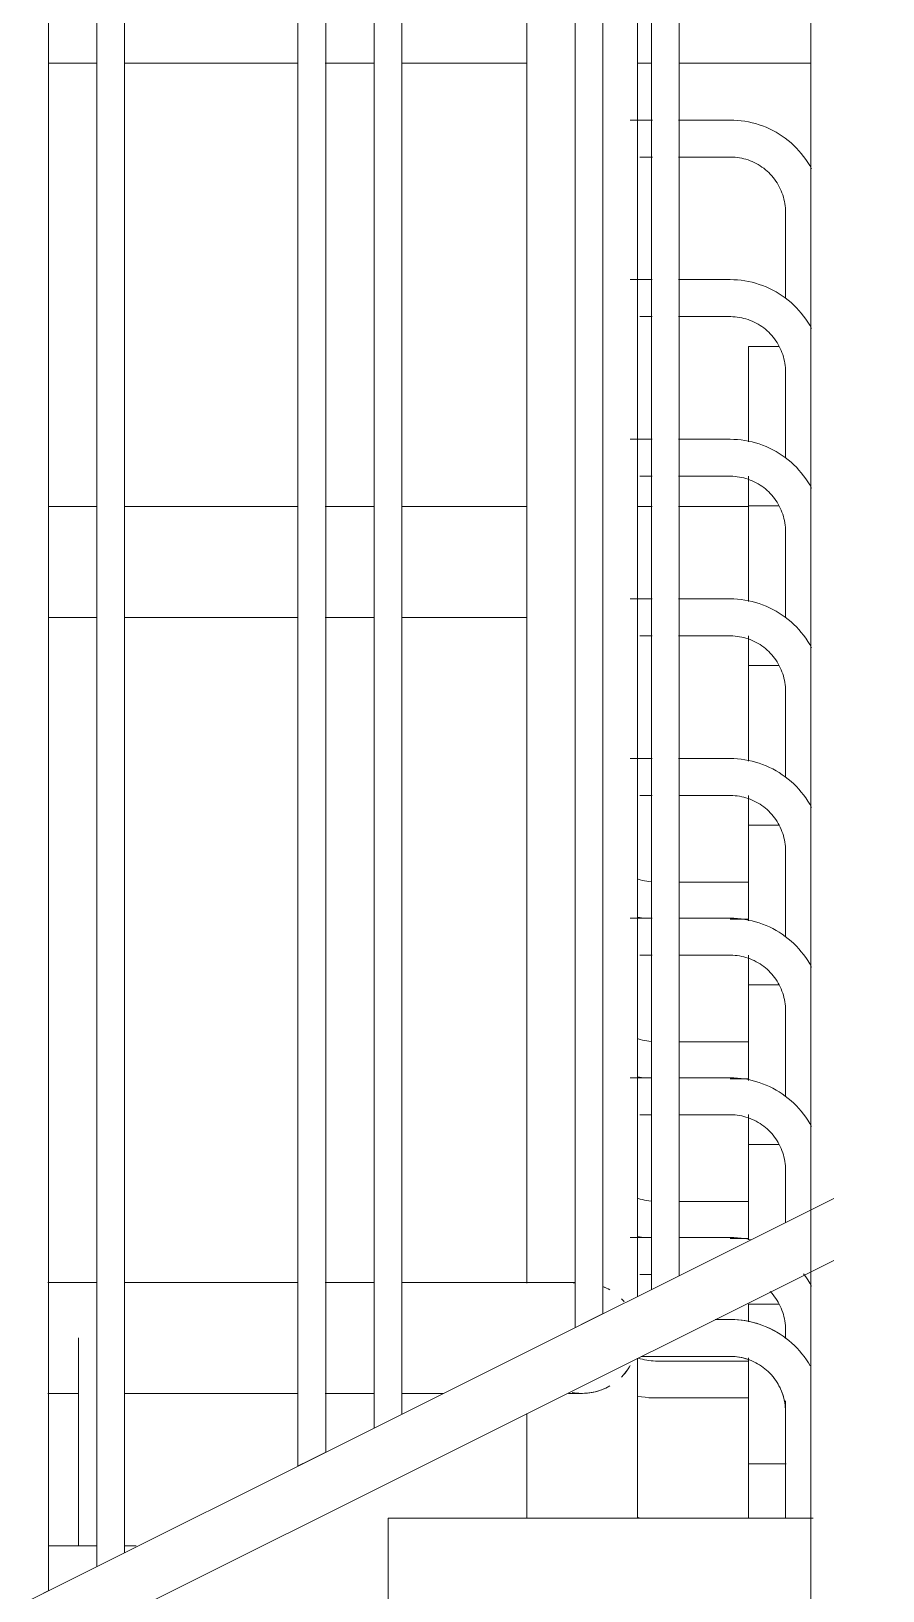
# Model space of a CAD drawing. Header units: millimetres. Extents: x -515342 to 330399, y -224905 to 507333.
# Drawn here: x 78200 to 78507, y 1846 to 2409 of the extents above; entities that cross this region are included whole.
import ezdxf

# ---------------------------------------------------------------- set-up
doc = ezdxf.new("R2010")
doc.units = ezdxf.units.MM
doc.layers.get('0').update_dxf_attribs({"lineweight": 0})
for name, color, linetype, lineweight in [('Ограждение', 7, 'Continuous', 0), ('Стены внутренние', 7, 'Continuous', 0), ('Стены штриховка поверхности', 7, 'Continuous', 0)]:
    doc.layers.add(name, color=color, linetype=linetype, lineweight=lineweight)

# ---------------------------------------------------------------- blocks, each defined once
blk = doc.blocks.new('Ограждение - АР_Ограждение_Балясина_D40 доп поручень 700-V110-О_АР_Эскиз_Фасад 12-1 копия 1')
at = {"layer": 'Ограждение'}
for p, q in [((-104347.68, 309.47), (-104339.69, 309.47)), ((-104330.31, 309.47), (-104311.67, 309.47)), ((-104339.69, 296.13), (-104344.27, 296.13)), ((-104311.67, 296.13), (-104330.31, 296.13)), ((-104291.67, 245.02), (-104291.67, 276.13)), ((-104305, 193.31), (-104305, 227.8)), ((-104294.13, 227.8), (-104305, 227.8)), ((-104305, 170.2), (-104305, 180.97)), ((-104330.19, 34.47), (-104305, 34.47)), ((-104343.64, 21.56), (-104344.96, 21.8)), ((-104305, 21.13), (-104311.67, 21.13))]:
    blk.add_line(p, q, dxfattribs=at)
at = {"layer": 'Ограждение', "flags": 128}
for points in [[(-104311.67, 309.47), (-104310.33, 309.44), (-104309, 309.36), (-104307.68, 309.23), (-104306.36, 309.04), (-104305.04, 308.8), (-104303.74, 308.51), (-104302.45, 308.17), (-104301.18, 307.77), (-104299.92, 307.33), (-104298.69, 306.84), (-104297.47, 306.29), (-104296.27, 305.7), (-104295.1, 305.06), (-104293.96, 304.38), (-104292.85, 303.64), (-104291.76, 302.87), (-104290.71, 302.05), (-104289.69, 301.19), (-104288.7, 300.29), (-104287.75, 299.36), (-104286.85, 298.38), (-104285.98, 297.37), (-104285.15, 296.33), (-104284.36, 295.25), (-104283.62, 294.14), (-104282.92, 293.01), (-104282.27, 291.84)], [(-104291.67, 276.13), (-104291.68, 276.93), (-104291.73, 277.73), (-104291.81, 278.53), (-104291.92, 279.32), (-104292.07, 280.11), (-104292.24, 280.89), (-104292.45, 281.66), (-104292.68, 282.42), (-104292.95, 283.18), (-104293.25, 283.92), (-104293.57, 284.65), (-104293.93, 285.37), (-104294.31, 286.07), (-104294.72, 286.76), (-104295.16, 287.43), (-104295.62, 288.08), (-104296.12, 288.71), (-104296.63, 289.32), (-104297.17, 289.91), (-104297.73, 290.48), (-104298.32, 291.03), (-104298.92, 291.55), (-104299.55, 292.05), (-104300.2, 292.52), (-104300.86, 292.96), (-104301.54, 293.38), (-104302.24, 293.77), (-104302.95, 294.14), (-104303.68, 294.47), (-104304.42, 294.77), (-104305.17, 295.05), (-104305.93, 295.29), (-104306.7, 295.51), (-104307.48, 295.69), (-104308.27, 295.84), (-104309.06, 295.96), (-104309.85, 296.05), (-104310.65, 296.11), (-104311.45, 296.13), (-104311.67, 296.13)], [(-104344.83, 35.55), (-104344.07, 35.31), (-104343.3, 35.09), (-104342.52, 34.91), (-104341.73, 34.76), (-104340.94, 34.64), (-104340.15, 34.55)]]:
    blk.add_lwpolyline(points, dxfattribs=at)
blk = doc.blocks.new('Ограждение - АР_Ограждение_Балясина_D40 доп поручень 700-V111-О_АР_Эскиз_Фасад 12-1 копия 1')
at = {"layer": 'Ограждение'}
for p, q in [((-104347.68, 251.87), (-104339.71, 251.87)), ((-104330.29, 251.87), (-104311.67, 251.87)), ((-104339.72, 238.53), (-104344.27, 238.53)), ((-104311.67, 238.53), (-104330.28, 238.53)), ((-104291.67, 187.42), (-104291.67, 218.53)), ((-104305, 135.71), (-104305, 170.2)), ((-104294.13, 170.2), (-104305, 170.2)), ((-104305, 112.6), (-104305, 123.37)), ((-104330.16, -23.13), (-104305, -23.13)), ((-104343.64, -36.04), (-104344.96, -35.8)), ((-104305, -36.47), (-104311.67, -36.47))]:
    blk.add_line(p, q, dxfattribs=at)
at = {"layer": 'Ограждение', "flags": 128}
for points in [[(-104311.67, 251.87), (-104310.33, 251.84), (-104309, 251.76), (-104307.68, 251.63), (-104306.36, 251.44), (-104305.04, 251.2), (-104303.74, 250.91), (-104302.45, 250.57), (-104301.18, 250.17), (-104299.92, 249.73), (-104298.69, 249.24), (-104297.47, 248.69), (-104296.27, 248.1), (-104295.1, 247.46), (-104293.96, 246.78), (-104292.85, 246.04), (-104291.76, 245.27), (-104290.71, 244.45), (-104289.69, 243.59), (-104288.7, 242.69), (-104287.75, 241.76), (-104286.85, 240.78), (-104285.98, 239.77), (-104285.15, 238.73), (-104284.36, 237.65), (-104283.62, 236.54), (-104282.92, 235.41), (-104282.27, 234.24)], [(-104291.67, 218.53), (-104291.68, 219.33), (-104291.73, 220.13), (-104291.81, 220.93), (-104291.92, 221.72), (-104292.07, 222.51), (-104292.24, 223.29), (-104292.45, 224.06), (-104292.68, 224.82), (-104292.95, 225.58), (-104293.25, 226.32), (-104293.57, 227.05), (-104293.93, 227.77), (-104294.31, 228.47), (-104294.72, 229.16), (-104295.16, 229.83), (-104295.62, 230.48), (-104296.12, 231.11), (-104296.63, 231.72), (-104297.17, 232.31), (-104297.73, 232.88), (-104298.32, 233.43), (-104298.92, 233.95), (-104299.55, 234.45), (-104300.2, 234.92), (-104300.86, 235.36), (-104301.54, 235.78), (-104302.24, 236.17), (-104302.95, 236.54), (-104303.68, 236.87), (-104304.42, 237.17), (-104305.17, 237.45), (-104305.93, 237.69), (-104306.7, 237.91), (-104307.48, 238.09), (-104308.27, 238.24), (-104309.06, 238.36), (-104309.85, 238.45), (-104310.65, 238.51), (-104311.45, 238.53), (-104311.67, 238.53)], [(-104344.83, -22.05), (-104344.07, -22.29), (-104343.3, -22.51), (-104342.52, -22.69), (-104341.73, -22.84), (-104340.94, -22.96), (-104340.15, -23.05)]]:
    blk.add_lwpolyline(points, dxfattribs=at)
blk = doc.blocks.new('Ограждение - АР_Ограждение_Балясина_D40 доп поручень 700-V112-О_АР_Эскиз_Фасад 12-1 копия 1')
at = {"layer": 'Ограждение'}
for p, q in [((-104347.68, 194.27), (-104339.74, 194.27)), ((-104330.26, 194.27), (-104311.67, 194.27)), ((-104339.74, 180.93), (-104344.27, 180.93)), ((-104311.67, 180.93), (-104330.25, 180.93)), ((-104291.67, 129.82), (-104291.67, 160.93)), ((-104305, 78.11), (-104305, 112.6)), ((-104294.13, 112.6), (-104305, 112.6)), ((-104305, 55), (-104305, 65.77)), ((-104330.14, -80.73), (-104305, -80.73)), ((-104343.64, -93.64), (-104344.96, -93.4)), ((-104305, -94.07), (-104311.67, -94.07))]:
    blk.add_line(p, q, dxfattribs=at)
at = {"layer": 'Ограждение', "flags": 128}
for points in [[(-104311.67, 194.27), (-104310.33, 194.24), (-104309, 194.16), (-104307.68, 194.03), (-104306.36, 193.84), (-104305.04, 193.6), (-104303.74, 193.31), (-104302.45, 192.97), (-104301.18, 192.57), (-104299.92, 192.13), (-104298.69, 191.64), (-104297.47, 191.09), (-104296.27, 190.5), (-104295.1, 189.86), (-104293.96, 189.18), (-104292.85, 188.44), (-104291.76, 187.67), (-104290.71, 186.85), (-104289.69, 185.99), (-104288.7, 185.09), (-104287.75, 184.16), (-104286.85, 183.18), (-104285.98, 182.17), (-104285.15, 181.13), (-104284.36, 180.05), (-104283.62, 178.94), (-104282.92, 177.81), (-104282.27, 176.64)], [(-104291.67, 160.93), (-104291.68, 161.73), (-104291.73, 162.53), (-104291.81, 163.33), (-104291.92, 164.12), (-104292.07, 164.91), (-104292.24, 165.69), (-104292.45, 166.46), (-104292.68, 167.22), (-104292.95, 167.98), (-104293.25, 168.72), (-104293.57, 169.45), (-104293.93, 170.17), (-104294.31, 170.87), (-104294.72, 171.56), (-104295.16, 172.23), (-104295.62, 172.88), (-104296.12, 173.51), (-104296.63, 174.12), (-104297.17, 174.71), (-104297.73, 175.28), (-104298.32, 175.83), (-104298.92, 176.35), (-104299.55, 176.85), (-104300.2, 177.32), (-104300.86, 177.76), (-104301.54, 178.18), (-104302.24, 178.57), (-104302.95, 178.94), (-104303.68, 179.27), (-104304.42, 179.57), (-104305.17, 179.85), (-104305.93, 180.09), (-104306.7, 180.31), (-104307.48, 180.49), (-104308.27, 180.64), (-104309.06, 180.76), (-104309.85, 180.85), (-104310.65, 180.91), (-104311.45, 180.93), (-104311.67, 180.93)], [(-104344.83, -79.65), (-104344.07, -79.89), (-104343.3, -80.11), (-104342.52, -80.29), (-104341.73, -80.44), (-104340.94, -80.56), (-104340.15, -80.65)]]:
    blk.add_lwpolyline(points, dxfattribs=at)
blk = doc.blocks.new('Ограждение - АР_Ограждение_Балясина_D40 доп поручень 700-V113-О_АР_Эскиз_Фасад 12-1 копия 1')
at = {"layer": 'Ограждение'}
for p, q in [((-104347.68, 136.67), (-104339.76, 136.67)), ((-104330.23, 136.67), (-104311.67, 136.67)), ((-104339.77, 123.33), (-104344.27, 123.33)), ((-104311.67, 123.33), (-104330.23, 123.33)), ((-104291.67, 72.22), (-104291.67, 103.33)), ((-104305, 20.51), (-104305, 55)), ((-104294.13, 55), (-104305, 55)), ((-104305, -2.6), (-104305, 8.17)), ((-104338.33, -138.33), (-104305, -138.33)), ((-104305, -151.67), (-104338.33, -151.67))]:
    blk.add_line(p, q, dxfattribs=at)
at = {"layer": 'Ограждение', "flags": 128}
for points in [[(-104311.67, 136.67), (-104310.33, 136.64), (-104309, 136.56), (-104307.68, 136.43), (-104306.36, 136.24), (-104305.04, 136), (-104303.74, 135.71), (-104302.45, 135.37), (-104301.18, 134.97), (-104299.92, 134.53), (-104298.69, 134.04), (-104297.47, 133.49), (-104296.27, 132.9), (-104295.1, 132.26), (-104293.96, 131.58), (-104292.85, 130.84), (-104291.76, 130.07), (-104290.71, 129.25), (-104289.69, 128.39), (-104288.7, 127.49), (-104287.75, 126.56), (-104286.85, 125.58), (-104285.98, 124.57), (-104285.15, 123.53), (-104284.36, 122.45), (-104283.62, 121.34), (-104282.92, 120.21), (-104282.27, 119.04)], [(-104291.67, 103.33), (-104291.68, 104.13), (-104291.73, 104.93), (-104291.81, 105.73), (-104291.92, 106.52), (-104292.07, 107.31), (-104292.24, 108.09), (-104292.45, 108.86), (-104292.68, 109.62), (-104292.95, 110.38), (-104293.25, 111.12), (-104293.57, 111.85), (-104293.93, 112.57), (-104294.31, 113.27), (-104294.72, 113.96), (-104295.16, 114.63), (-104295.62, 115.28), (-104296.12, 115.91), (-104296.63, 116.52), (-104297.17, 117.11), (-104297.73, 117.68), (-104298.32, 118.23), (-104298.92, 118.75), (-104299.55, 119.25), (-104300.2, 119.72), (-104300.86, 120.16), (-104301.54, 120.58), (-104302.24, 120.97), (-104302.95, 121.34), (-104303.68, 121.67), (-104304.42, 121.97), (-104305.17, 122.25), (-104305.93, 122.49), (-104306.7, 122.71), (-104307.48, 122.89), (-104308.27, 123.04), (-104309.06, 123.16), (-104309.85, 123.25), (-104310.65, 123.31), (-104311.45, 123.33), (-104311.67, 123.33)], [(-104344.83, -137.25), (-104344.07, -137.49), (-104343.3, -137.71), (-104342.52, -137.89), (-104341.73, -138.04), (-104340.94, -138.16), (-104340.15, -138.25), (-104339.35, -138.31), (-104338.55, -138.33), (-104338.33, -138.33)], [(-104338.33, -151.67), (-104339.67, -151.64), (-104341, -151.56), (-104342.32, -151.43), (-104343.64, -151.24), (-104344.96, -151)]]:
    blk.add_lwpolyline(points, dxfattribs=at)
blk = doc.blocks.new('Ограждение - АР_Ограждение_Балясина_D40 доп поручень 700-V114-О_АР_Эскиз_Фасад 12-1 копия 1')
at = {"layer": 'Ограждение'}
for p, q in [((-104347.68, 79.07), (-104339.79, 79.07)), ((-104330.21, 79.07), (-104311.67, 79.07)), ((-104339.8, 65.73), (-104344.27, 65.73)), ((-104311.67, 65.73), (-104330.2, 65.73)), ((-104291.67, 14.62), (-104291.67, 45.73)), ((-104305, -37.09), (-104305, -2.6)), ((-104294.13, -2.6), (-104305, -2.6)), ((-104305, -60.2), (-104305, -49.43)), ((-104344.83, -194.85), (-104344.07, -195.09))]:
    blk.add_line(p, q, dxfattribs=at)
at = {"layer": 'Ограждение', "flags": 128}
for points in [[(-104311.67, 79.07), (-104310.33, 79.04), (-104309, 78.96), (-104307.68, 78.83), (-104306.36, 78.64), (-104305.04, 78.4), (-104303.74, 78.11), (-104302.45, 77.77), (-104301.18, 77.37), (-104299.92, 76.93), (-104298.69, 76.44), (-104297.47, 75.89), (-104296.27, 75.3), (-104295.1, 74.66), (-104293.96, 73.98), (-104292.85, 73.24), (-104291.76, 72.47), (-104290.71, 71.65), (-104289.69, 70.79), (-104288.7, 69.89), (-104287.75, 68.96), (-104286.85, 67.98), (-104285.98, 66.97), (-104285.15, 65.93), (-104284.36, 64.85), (-104283.62, 63.74), (-104282.92, 62.61), (-104282.27, 61.44)], [(-104291.67, 45.73), (-104291.68, 46.53), (-104291.73, 47.33), (-104291.81, 48.13), (-104291.92, 48.92), (-104292.07, 49.71), (-104292.24, 50.49), (-104292.45, 51.26), (-104292.68, 52.02), (-104292.95, 52.78), (-104293.25, 53.52), (-104293.57, 54.25), (-104293.93, 54.97), (-104294.31, 55.67), (-104294.72, 56.36), (-104295.16, 57.03), (-104295.62, 57.68), (-104296.12, 58.31), (-104296.63, 58.92), (-104297.17, 59.51), (-104297.73, 60.08), (-104298.32, 60.63), (-104298.92, 61.15), (-104299.55, 61.65), (-104300.2, 62.12), (-104300.86, 62.56), (-104301.54, 62.98), (-104302.24, 63.37), (-104302.95, 63.74), (-104303.68, 64.07), (-104304.42, 64.37), (-104305.17, 64.65), (-104305.93, 64.89), (-104306.7, 65.11), (-104307.48, 65.29), (-104308.27, 65.44), (-104309.06, 65.56), (-104309.85, 65.65), (-104310.65, 65.71), (-104311.45, 65.73), (-104311.67, 65.73)]]:
    blk.add_lwpolyline(points, dxfattribs=at)
blk = doc.blocks.new('Ограждение - АР_Ограждение_Балясина_D40 доп поручень 700-V115-О_АР_Эскиз_Фасад 12-1 копия 1')
at = {"layer": 'Ограждение'}
for p, q in [((-104347.68, 21.47), (-104339.81, 21.47)), ((-104330.18, 21.47), (-104311.67, 21.47)), ((-104339.82, 8.13), (-104344.27, 8.13)), ((-104311.67, 8.13), (-104330.18, 8.13)), ((-104291.67, -42.98), (-104291.67, -11.87)), ((-104305, -94.58), (-104305, -60.2)), ((-104294.13, -60.2), (-104305, -60.2))]:
    blk.add_line(p, q, dxfattribs=at)
at = {"layer": 'Ограждение', "flags": 128}
for points in [[(-104311.67, 21.47), (-104310.33, 21.44), (-104309, 21.36), (-104307.68, 21.23), (-104306.36, 21.04), (-104305.04, 20.8), (-104303.74, 20.51), (-104302.45, 20.17), (-104301.18, 19.77), (-104299.92, 19.33), (-104298.69, 18.84), (-104297.47, 18.29), (-104296.27, 17.7), (-104295.1, 17.06), (-104293.96, 16.38), (-104292.85, 15.64), (-104291.76, 14.87), (-104290.71, 14.05), (-104289.69, 13.19), (-104288.7, 12.29), (-104287.75, 11.36), (-104286.85, 10.38), (-104285.98, 9.37), (-104285.15, 8.33), (-104284.36, 7.25), (-104283.62, 6.14), (-104282.92, 5.01), (-104282.27, 3.84)], [(-104291.67, -11.87), (-104291.68, -11.07), (-104291.73, -10.27), (-104291.81, -9.47), (-104291.92, -8.68), (-104292.07, -7.89), (-104292.24, -7.11), (-104292.45, -6.34), (-104292.68, -5.58), (-104292.95, -4.82), (-104293.25, -4.08), (-104293.57, -3.35), (-104293.93, -2.63), (-104294.31, -1.93), (-104294.72, -1.24), (-104295.16, -0.57), (-104295.62, 0.08), (-104296.12, 0.71), (-104296.63, 1.32), (-104297.17, 1.91), (-104297.73, 2.48), (-104298.32, 3.03), (-104298.92, 3.55), (-104299.55, 4.05), (-104300.2, 4.52), (-104300.86, 4.96), (-104301.54, 5.38), (-104302.24, 5.77), (-104302.95, 6.14), (-104303.68, 6.47), (-104304.42, 6.77), (-104305.17, 7.05), (-104305.93, 7.29), (-104306.7, 7.51), (-104307.48, 7.69), (-104308.27, 7.84), (-104309.06, 7.96), (-104309.85, 8.05), (-104310.65, 8.11), (-104311.45, 8.13), (-104311.67, 8.13)]]:
    blk.add_lwpolyline(points, dxfattribs=at)
blk = doc.blocks.new('Ограждение - АР_Ограждение_Балясина_D40 доп поручень 700-V116-О_АР_Эскиз_Фасад 12-1 копия 1')
at = {"layer": 'Ограждение'}
for p, q in [((-104347.68, -36.13), (-104339.84, -36.13)), ((-104330.16, -36.13), (-104311.67, -36.13)), ((-104339.85, -49.47), (-104344.27, -49.47)), ((-104311.67, -49.47), (-104330.15, -49.47)), ((-104291.67, -88.33), (-104291.67, -69.47)), ((-104305, -124.15), (-104305, -117.8)), ((-104294.13, -117.8), (-104305, -117.8)), ((-104305, -175.4), (-104305, -137.19))]:
    blk.add_line(p, q, dxfattribs=at)
at = {"layer": 'Ограждение', "flags": 128}
for points in [[(-104311.67, -36.13), (-104310.33, -36.16), (-104309, -36.24), (-104307.68, -36.37), (-104306.36, -36.56), (-104305.04, -36.8), (-104303.74, -37.09), (-104302.45, -37.43), (-104301.18, -37.83), (-104299.92, -38.27), (-104298.69, -38.76), (-104297.47, -39.31), (-104296.27, -39.9), (-104295.1, -40.54), (-104293.96, -41.22), (-104292.85, -41.96), (-104291.76, -42.73), (-104290.71, -43.55), (-104289.69, -44.41), (-104288.7, -45.31), (-104287.75, -46.24), (-104286.85, -47.22), (-104285.98, -48.23), (-104285.15, -49.27), (-104284.36, -50.35), (-104283.62, -51.46), (-104282.92, -52.59), (-104282.27, -53.76)], [(-104291.67, -69.47), (-104291.68, -68.67), (-104291.73, -67.87), (-104291.81, -67.07), (-104291.92, -66.28), (-104292.07, -65.49), (-104292.24, -64.71), (-104292.45, -63.94), (-104292.68, -63.18), (-104292.95, -62.42), (-104293.25, -61.68), (-104293.57, -60.95), (-104293.93, -60.23), (-104294.31, -59.53), (-104294.72, -58.84), (-104295.16, -58.17), (-104295.62, -57.52), (-104296.12, -56.89), (-104296.63, -56.28), (-104297.17, -55.69), (-104297.73, -55.12), (-104298.32, -54.57), (-104298.92, -54.05), (-104299.55, -53.55), (-104300.2, -53.08), (-104300.86, -52.64), (-104301.54, -52.22), (-104302.24, -51.83), (-104302.95, -51.46), (-104303.68, -51.13), (-104304.42, -50.83), (-104305.17, -50.55), (-104305.93, -50.31), (-104306.7, -50.09), (-104307.48, -49.91), (-104308.27, -49.76), (-104309.06, -49.64), (-104309.85, -49.55), (-104310.65, -49.49), (-104311.45, -49.47), (-104311.67, -49.47)]]:
    blk.add_lwpolyline(points, dxfattribs=at)
blk = doc.blocks.new('Ограждение - АР_Ограждение_Балясина_D40 доп поручень 700-V117-О_АР_Эскиз_Фасад 12-1 копия 1')
at = {"layer": 'Ограждение'}
for p, q in [((-104347.68, -93.73), (-104339.87, -93.73)), ((-104330.13, -93.73), (-104311.67, -93.73)), ((-104339.87, -107.07), (-104344.27, -107.07)), ((-104291.67, -130.18), (-104291.67, -127.07)), ((-104291.67, -156.67), (-104291.67, -152.67)), ((-104305, -195), (-104305, -175.4)), ((-104291.49, -175.4), (-104305, -175.4))]:
    blk.add_line(p, q, dxfattribs=at)
at = {"layer": 'Ограждение', "flags": 128}
for points in [[(-104311.67, -93.73), (-104310.33, -93.76), (-104309, -93.84), (-104307.68, -93.97), (-104306.36, -94.16), (-104305.04, -94.4), (-104304.23, -94.58)], [(-104285.15, -106.87), (-104284.36, -107.95), (-104283.62, -109.06), (-104282.92, -110.19), (-104282.27, -111.36)], [(-104291.67, -127.07), (-104291.68, -126.27), (-104291.73, -125.47), (-104291.81, -124.67), (-104291.92, -123.88), (-104292.07, -123.09), (-104292.24, -122.31), (-104292.45, -121.54), (-104292.68, -120.78), (-104292.95, -120.02), (-104293.25, -119.28), (-104293.57, -118.55), (-104293.93, -117.83), (-104294.31, -117.13), (-104294.72, -116.44), (-104295.16, -115.77), (-104295.62, -115.12), (-104296.12, -114.49), (-104296.63, -113.88), (-104297.17, -113.29)]]:
    blk.add_lwpolyline(points, dxfattribs=at)
blk = doc.blocks.new('Ограждение - АР_Ограждение_Балясина_D40 доп поручень 700-V118-О_АР_Эскиз_Фасад 12-1 копия 1')
at = {"layer": 'Ограждение', "flags": 128}
for points in [[(-104311.67, -123.33), (-104310.33, -123.36), (-104309, -123.44), (-104307.68, -123.57), (-104306.36, -123.76), (-104305.04, -124), (-104303.74, -124.29), (-104302.45, -124.63), (-104301.18, -125.03), (-104299.92, -125.47), (-104298.69, -125.96), (-104297.47, -126.51), (-104296.27, -127.1), (-104295.1, -127.74)], [(-104304.42, -138.03), (-104305.17, -137.75), (-104305.93, -137.51), (-104306.7, -137.29), (-104307.48, -137.11), (-104308.27, -136.96), (-104309.06, -136.84), (-104309.85, -136.75), (-104310.65, -136.69), (-104311.45, -136.67), (-104311.67, -136.67)], [(-104291.67, -156.67), (-104291.68, -155.87), (-104291.73, -155.07), (-104291.81, -154.27), (-104291.92, -153.48), (-104292.07, -152.69), (-104292.24, -151.91), (-104292.45, -151.14), (-104292.68, -150.38), (-104292.95, -149.62), (-104293.25, -148.88), (-104293.57, -148.15), (-104293.93, -147.43), (-104294.31, -146.73), (-104294.72, -146.04), (-104295.16, -145.37), (-104295.62, -144.72), (-104296.12, -144.09)]]:
    blk.add_lwpolyline(points, dxfattribs=at)
blk = doc.blocks.new('Ограждение - Ограждение-9721694-О_АР_Эскиз_Фасад 12-1 копия 1')
for name in ['Ограждение - АР_Ограждение_Балясина_D40 доп поручень 700-V110-О_АР_Эскиз_Фасад 12-1 копия 1', 'Ограждение - АР_Ограждение_Балясина_D40 доп поручень 700-V111-О_АР_Эскиз_Фасад 12-1 копия 1', 'Ограждение - АР_Ограждение_Балясина_D40 доп поручень 700-V112-О_АР_Эскиз_Фасад 12-1 копия 1', 'Ограждение - АР_Ограждение_Балясина_D40 доп поручень 700-V113-О_АР_Эскиз_Фасад 12-1 копия 1', 'Ограждение - АР_Ограждение_Балясина_D40 доп поручень 700-V114-О_АР_Эскиз_Фасад 12-1 копия 1', 'Ограждение - АР_Ограждение_Балясина_D40 доп поручень 700-V115-О_АР_Эскиз_Фасад 12-1 копия 1', 'Ограждение - АР_Ограждение_Балясина_D40 доп поручень 700-V116-О_АР_Эскиз_Фасад 12-1 копия 1', 'Ограждение - АР_Ограждение_Балясина_D40 доп поручень 700-V117-О_АР_Эскиз_Фасад 12-1 копия 1', 'Ограждение - АР_Ограждение_Балясина_D40 доп поручень 700-V118-О_АР_Эскиз_Фасад 12-1 копия 1', 'Ограждение - АР_Ограждение_Балясина_D40 доп поручень 700-V118-О_АР_Эскиз_Фасад 12-1 копия 1']:
    blk.add_blockref(name, (0, 0))
blk = doc.blocks.new('Тип верхнего поручня - АР_Ограждение_Ограничение_D40-138916-О_АР_Эскиз_Фасад 12-1 копия 1')
at = {"layer": 'Ограждение'}
for p, q in [((-104367.39, -110.14), (-104368.19, -110.26)), ((-104356.82, -111.75), (-104357.55, -111.44))]:
    blk.add_line(p, q, dxfattribs=at)
at = {"layer": 'Ограждение', "flags": 128}
for points in [[(-104350.11, -143.35), (-104349.59, -142.74), (-104349.09, -142.12), (-104348.62, -141.47), (-104348.17, -140.81)], [(-104368.61, -149.67), (-104367.82, -149.8), (-104367.03, -149.9), (-104366.23, -149.96), (-104365.43, -150), (-104365, -150)], [(-104365, -150), (-104364.2, -149.98), (-104363.4, -149.94), (-104362.61, -149.86), (-104361.81, -149.74), (-104361.03, -149.6), (-104360.25, -149.43), (-104359.47, -149.22), (-104358.71, -148.98), (-104357.95, -148.72), (-104357.21, -148.42), (-104356.48, -148.1)]]:
    blk.add_lwpolyline(points, dxfattribs=at)
at = {"layer": 'Ограждение'}
for start, end in [(40.8094, 45), (315, 319.1906)]:
    blk.add_arc((-104365, -130), 20, start, end, dxfattribs=at)
blk = doc.blocks.new('Тип верхнего поручня - Верхний поручень_Внутренний_-9721743-О_АР_Эскиз_Фасад 12-1 копия 1')
at = {"layer": 'Ограждение'}
for p, q in [((-104385, 349.9), (-104385, -110.22)), ((-104345, -115), (-104345, 349.9)), ((-104315, 330), (-104282.5, 330))]:
    blk.add_line(p, q, dxfattribs=at)
at = {"layer": 'Ограждение', "flags": 128}
for points in [[(-104339.92, 330), (-104341.56, 330), (-104343.23, 330), (-104344.86, 330)], [(-104315, 330), (-104317, 330), (-104319, 330), (-104320.99, 330), (-104322.97, 330), (-104324.93, 330), (-104326.89, 330), (-104328.82, 330), (-104330.08, 330)]]:
    blk.add_lwpolyline(points, dxfattribs=at)
at = {"layer": 'Ограждение'}
for start, end in [(60, 68.1903), (317.5745, 330), (261.0165, 300)]:
    blk.add_arc((-104365, -130), 20, start, end, dxfattribs=at)
blk = doc.blocks.new('Тип перил - Перила_Внутренний_-9721764-О_АР_Эскиз_Фасад 12-1 копия 1')
at = {"layer": 'Ограждение'}
for p, q in [((-104305, 170), (-104315, 170)), ((-104345, -195), (-104345, -137.29)), ((-104385, -157.28), (-104385, -195))]:
    blk.add_line(p, q, dxfattribs=at)
at = {"layer": 'Ограждение', "flags": 128}
for points in [[(-104345, 170), (-104343.68, 170), (-104342.02, 170), (-104340.31, 170)], [(-104329.34, 170), (-104327.41, 170), (-104325.46, 170), (-104323.5, 170), (-104321.52, 170), (-104319.53, 170), (-104317.54, 170), (-104315.54, 170), (-104315, 170)]]:
    blk.add_lwpolyline(points, dxfattribs=at)
blk = doc.blocks.new('Тип верхнего поручня - Верхний поручень_Внутренний_-9721785-О_АР_Эскиз_Фасад 12-1 копия 1')
at = {"layer": 'Ограждение'}
for p, q in [((-104557.63, 330), (-104539.87, 330)), ((-104530.13, 330), (-104467.37, 330)), ((-104457.63, 330), (-104439.87, 330)), ((-104430.13, 330), (-104385, 330)), ((-104345.03, 330), (-104339.92, 330)), ((-104330.08, 330), (-104315, 330))]:
    blk.add_line(p, q, dxfattribs=at)
blk = doc.blocks.new('Тип перил - Перила_Внутренний_-9721806-О_АР_Эскиз_Фасад 12-1 копия 1')
at = {"layer": 'Ограждение'}
for p, q in [((-104539.87, 170), (-104557.63, 170)), ((-104467.37, 170), (-104530.13, 170)), ((-104439.87, 170), (-104457.63, 170)), ((-104385, 170), (-104430.13, 170)), ((-104339.75, 170), (-104345, 170)), ((-104315, 170), (-104330.25, 170)), ((-104557.63, 130), (-104539.87, 130)), ((-104530.13, 130), (-104467.37, 130)), ((-104457.63, 130), (-104439.87, 130)), ((-104430.13, 130), (-104385, 130))]:
    blk.add_line(p, q, dxfattribs=at)
blk = doc.blocks.new('Ограждение - АР_Ограждение_Балясина_D40 доп поручень 700-V154-О_АР_Эскиз_Фасад 12-1 копия 1')
at = {"layer": 'Ограждение'}
for p, q in [((-104546.67, -156.67), (-104546.67, -205)), ((-104557.32, -205), (-104540, -205)), ((-104530, -205), (-104525.86, -205)), ((-104520, -340), (-104520, -224.74)), ((-104560, -244.72), (-104560, -340))]:
    blk.add_line(p, q, dxfattribs=at)
at = {"layer": 'Ограждение', "flags": 128}
blk.add_lwpolyline([(-104546.67, -130), (-104546.67, -130.02), (-104546.67, -130.09), (-104546.67, -130.19), (-104546.67, -130.34), (-104546.67, -130.53), (-104546.67, -130.76), (-104546.67, -131.04), (-104546.67, -131.35), (-104546.67, -131.71), (-104546.67, -132.11), (-104546.67, -132.54), (-104546.67, -133.01), (-104546.67, -133.52), (-104546.67, -134.07), (-104546.67, -134.66), (-104546.67, -135.28), (-104546.67, -135.93), (-104546.67, -136.62), (-104546.67, -137.34), (-104546.67, -138.09), (-104546.67, -138.87), (-104546.67, -139.68), (-104546.67, -140.51), (-104546.67, -141.37), (-104546.67, -142.26), (-104546.67, -143.17), (-104546.67, -144.1), (-104546.67, -145.05), (-104546.67, -146.02), (-104546.67, -147), (-104546.67, -148.01), (-104546.67, -149.02), (-104546.67, -150.05), (-104546.67, -151.09), (-104546.67, -152.13), (-104546.67, -153.19), (-104546.67, -154.25), (-104546.67, -155.31), (-104546.67, -156.38), (-104546.67, -156.67)], dxfattribs=at)
blk = doc.blocks.new('Ограждение - АР_Ограждение_Балясина_D40 доп поручень 700-V156-О_АР_Эскиз_Фасад 12-1 копия 1')
at = {"layer": 'Ограждение'}
for p, q in [((-104311.67, -123.33), (-104317.06, -123.33)), ((-104343.75, -136.67), (-104311.67, -136.67)), ((-104291.67, -156.67), (-104291.67, -195))]:
    blk.add_line(p, q, dxfattribs=at)
at = {"layer": 'Ограждение', "flags": 128}
for points in [[(-104282.74, -140.1), (-104283.42, -138.96), (-104284.16, -137.85), (-104284.93, -136.76), (-104285.75, -135.71), (-104286.61, -134.69), (-104287.51, -133.7), (-104288.44, -132.75), (-104289.42, -131.85), (-104290.43, -130.98), (-104291.47, -130.15), (-104292.55, -129.36), (-104293.66, -128.62), (-104294.79, -127.92), (-104295.96, -127.27), (-104297.14, -126.66), (-104298.36, -126.11), (-104299.59, -125.6), (-104300.84, -125.14), (-104302.11, -124.73), (-104303.39, -124.38), (-104304.69, -124.07), (-104306, -123.82), (-104307.32, -123.62), (-104308.64, -123.47), (-104309.97, -123.38), (-104311.31, -123.34), (-104311.67, -123.33)], [(-104311.67, -136.67), (-104310.87, -136.68), (-104310.07, -136.73), (-104309.27, -136.81), (-104308.48, -136.92), (-104307.69, -137.07), (-104306.91, -137.24), (-104306.14, -137.45), (-104305.38, -137.68), (-104304.62, -137.95), (-104303.88, -138.25), (-104303.15, -138.57), (-104302.43, -138.93), (-104301.73, -139.31), (-104301.04, -139.72), (-104300.37, -140.16), (-104299.72, -140.62), (-104299.09, -141.12), (-104298.48, -141.63), (-104297.89, -142.17), (-104297.32, -142.73), (-104296.77, -143.32), (-104296.25, -143.92), (-104295.75, -144.55), (-104295.28, -145.2), (-104294.84, -145.86), (-104294.42, -146.54), (-104294.03, -147.24), (-104293.66, -147.95), (-104293.33, -148.68), (-104293.03, -149.42), (-104292.75, -150.17), (-104292.51, -150.93), (-104292.29, -151.7), (-104292.11, -152.48), (-104291.96, -153.27), (-104291.84, -154.06), (-104291.75, -154.85), (-104291.69, -155.65), (-104291.67, -156.45), (-104291.67, -156.67)]]:
    blk.add_lwpolyline(points, dxfattribs=at)
blk = doc.blocks.new('Ограждение - Ограждение-9726409-О_АР_Эскиз_Фасад 12-1 копия 1')
for name in ['Ограждение - АР_Ограждение_Балясина_D40 доп поручень 700-V156-О_АР_Эскиз_Фасад 12-1 копия 1', 'Ограждение - АР_Ограждение_Балясина_D40 доп поручень 700-V154-О_АР_Эскиз_Фасад 12-1 копия 1']:
    blk.add_blockref(name, (0, 0))
blk = doc.blocks.new('Тип верхнего поручня - АР_Ограждение_Ограничение_D40-V157-О_АР_Эскиз_Фасад 12-1 копия 1')
at = {"layer": 'Ограждение'}
for start, end in [(40.8094, 45), (315, 319.1906)]:
    blk.add_arc((-104365, -130), 20, start, end, dxfattribs=at)
blk = doc.blocks.new('Тип верхнего поручня - Верхний поручень_Внутренний_-9726612-О_АР_Эскиз_Фасад 12-1 копия 1')
at = {"layer": 'Ограждение'}
for p, q in [((-104539.87, -110), (-104557.72, -110)), ((-104467.37, -110), (-104530.21, -110)), ((-104439.87, -110), (-104457.68, -110)), ((-104415, -110), (-104430.17, -110)), ((-104557.69, -150), (-104546.67, -150)), ((-104530.18, -150), (-104467.37, -150)), ((-104457.64, -150), (-104439.87, -150)), ((-104430.13, -150), (-104415, -150))]:
    blk.add_line(p, q, dxfattribs=at)
at = {"layer": 'Ограждение', "flags": 128}
for points in [[(-104367.54, -110), (-104368.21, -110), (-104368.95, -110), (-104369.76, -110), (-104370.65, -110), (-104371.61, -110), (-104372.64, -110), (-104373.73, -110), (-104374.9, -110), (-104376.12, -110), (-104377.41, -110), (-104378.76, -110), (-104380.16, -110), (-104381.63, -110), (-104383.14, -110), (-104384.71, -110), (-104386.32, -110), (-104387.98, -110), (-104389.69, -110), (-104391.43, -110), (-104393.22, -110), (-104395.03, -110), (-104396.88, -110), (-104398.76, -110), (-104400.66, -110), (-104402.59, -110), (-104404.54, -110), (-104406.5, -110), (-104408.48, -110), (-104410.47, -110), (-104412.46, -110), (-104414.46, -110), (-104415, -110)], [(-104369.99, -150), (-104369.16, -150), (-104368.4, -150), (-104367.71, -150), (-104367.1, -150), (-104366.56, -150), (-104366.11, -150), (-104365.73, -150), (-104365.43, -150), (-104365.21, -150), (-104365.06, -150), (-104365, -150), (-104365, -150)]]:
    blk.add_lwpolyline(points, dxfattribs=at)
at = {"layer": 'Ограждение'}
for start, end in [(60, 68.1903), (317.5745, 330), (261.0165, 300)]:
    blk.add_arc((-104365, -130), 20, start, end, dxfattribs=at)
blk = doc.blocks.new('Ограждение - АР_Ограждение_Балясина_10-10261098-О_АР_Эскиз_Фасад 12-1 копия 1')
at = {"layer": 'Ограждение'}
for p, q in [((-104330, -107.5), (-104330, 507.91)), ((-104340, 502.92), (-104340, -112.5))]:
    blk.add_line(p, q, dxfattribs=at)
blk = doc.blocks.new('Ограждение - АР_Ограждение_Балясина_10-10261096-О_АР_Эскиз_Фасад 12-1 копия 1')
at = {"layer": 'Ограждение'}
for p, q in [((-104430, -157.5), (-104430, 457.78)), ((-104440, 452.78), (-104440, -162.5))]:
    blk.add_line(p, q, dxfattribs=at)
blk = doc.blocks.new('Ограждение - Ограждение-9728431-О_АР_Эскиз_Фасад 12-1 копия 1')
for name, p in [('Ограждение - АР_Ограждение_Балясина_10-10261098-О_АР_Эскиз_Фасад 12-1 копия 1', (0, 0)), ('Ограждение - АР_Ограждение_Балясина_10-10261096-О_АР_Эскиз_Фасад 12-1 копия 1', (0, 0)), ('Ограждение - АР_Ограждение_Балясина_10-10261096-О_АР_Эскиз_Фасад 12-1 копия 1', (-100, -50))]:
    blk.add_blockref(name, p)
blk = doc.blocks.new('Ограждение - АР_Ограждение_Балясина_D40 доп поручень 700_900-V195-О_АР_Эскиз_Фасад 12-1 копия 1')
at = {"layer": 'Ограждение'}
blk.add_line((-104282.5, -263.75), (-104282.5, 1061.25), dxfattribs=at)
blk = doc.blocks.new('Ограждение - АР_Ограждение_Балясина_10-V196-О_АР_Эскиз_Фасад 12-1 копия 1')
at = {"layer": 'Ограждение'}
for p, q in [((-104357.5, 994.03), (-104357.5, -121.25)), ((-104367.5, -126.25), (-104367.5, 989.03))]:
    blk.add_line(p, q, dxfattribs=at)
at = {"layer": 'Ограждение', "flags": 128}
for points in [[(-104362.5, -123.75), (-104364.67, -124.83), (-104366.41, -125.7), (-104367.37, -126.19), (-104367.5, -126.25)], [(-104357.5, -121.25), (-104357.63, -121.31), (-104358.59, -121.8), (-104360.33, -122.67), (-104362.5, -123.75)]]:
    blk.add_lwpolyline(points, dxfattribs=at)
blk = doc.blocks.new('Ограждение - Ограждение-9728925-О_АР_Эскиз_Фасад 12-1 копия 1')
at = {"layer": 'Ограждение'}
for p, q in [((-104274.3, -79.65), (-104850.7, -367.85)), ((-104850.7, -390.21), (-104274.3, -102.01))]:
    blk.add_line(p, q, dxfattribs=at)
for name, p in [('Ограждение - АР_Ограждение_Балясина_D40 доп поручень 700_900-V195-О_АР_Эскиз_Фасад 12-1 копия 1', (0, 0)), ('Ограждение - АР_Ограждение_Балясина_10-V196-О_АР_Эскиз_Фасад 12-1 копия 1', (0, 0)), ('Ограждение - АР_Ограждение_Балясина_10-V196-О_АР_Эскиз_Фасад 12-1 копия 1', (-100, -50)), ('Ограждение - АР_Ограждение_Балясина_10-V196-О_АР_Эскиз_Фасад 12-1 копия 1', (-200, -100))]:
    blk.add_blockref(name, p)
blk = doc.blocks.new('СД_Люблино_Фасады_rvt-1-О_АР_Эскиз_Фасад 12-1 копия 1')
at = {"layer": 'Стены штриховка поверхности', "true_color": 0xcacaca}
h = blk.add_hatch(dxfattribs=at)
h.set_pattern_fill('FP_9', color=9, style=0, pattern_type=2)
h.set_pattern_definition([(0, (-102095, 0), (0, 600), []), (90, (-102095, 0), (-600, 4e-14), [])])
h.paths.add_polyline_path([(-104069.21, -1450), (-103935, -1450), (-103935, -914), (-103635, -914), (-103635, -750), (-103944, -750), (-103944, -710), (-103730, -710), (-103731, -50), (-104025.66, -50), (-104025.68, -200), (-104064.34, -200), (-104064.34, -50), (-104135, -50), (-104135, -195), (-104243.16, -195), (-104243.18, -263.75), (-104281.84, -263.75), (-104281.84, -195), (-104435, -195), (-104435, -340), (-104735, -340), (-104735, -485), (-104843.16, -485), (-104843.18, -563.75), (-104881.84, -563.75), (-104881.84, -485), (-104980, -485), (-104980, -1450), (-104518.97, -1450)])
h.paths.add_polyline_path([(-105020, -775), (-105020, -727.92), (-105035, -727.92), (-105035, -775), (-105024.96, -775)])
h.paths.add_polyline_path([(-105024.96, -714.58), (-105020, -714.19), (-105020, -606.67), (-105035, -606.67), (-105035, -714.58)])
h.paths.add_polyline_path([(-103680, -710), (-103635, -710), (-103635, -300), (-102135, -300), (-102135, -50), (-102145.66, -50), (-102145.68, -200), (-102184.34, -200), (-102184.34, -50), (-102225.66, -50), (-102225.68, -200), (-102264.34, -200), (-102264.34, -50), (-102825.66, -50), (-102825.68, -200), (-102864.34, -200), (-102864.34, -50), (-103425.66, -50), (-103425.68, -200), (-103464.34, -200), (-103464.34, -50), (-103680, -50), (-103680, -660)])
h.paths.add_polyline_path([(-105024.96, -593.33), (-105020, -593.33), (-105020, -527.92), (-105035, -527.92), (-105035, -593.33)])
h.paths.add_polyline_path([(-105024.96, -514.58), (-105020, -514.58), (-105020, -485), (-105035, -485), (-105035, -514.58)])
at = {"layer": 'Стены внутренние'}
for p, q in [((-104281.71, -195), (-104435, -195)), ((-104435, -195), (-104435, -340))]:
    blk.add_line(p, q, dxfattribs=at)
at = {"layer": 'Ограждение', "lineweight": 9}
for name in ['Ограждение - Ограждение-9728431-О_АР_Эскиз_Фасад 12-1 копия 1', 'Ограждение - Ограждение-9728925-О_АР_Эскиз_Фасад 12-1 копия 1', 'Тип верхнего поручня - Верхний поручень_Внутренний_-9721785-О_АР_Эскиз_Фасад 12-1 копия 1', 'Тип верхнего поручня - Верхний поручень_Внутренний_-9721743-О_АР_Эскиз_Фасад 12-1 копия 1', 'Ограждение - Ограждение-9721694-О_АР_Эскиз_Фасад 12-1 копия 1', 'Тип перил - Перила_Внутренний_-9721764-О_АР_Эскиз_Фасад 12-1 копия 1', 'Тип перил - Перила_Внутренний_-9721806-О_АР_Эскиз_Фасад 12-1 копия 1', 'Тип верхнего поручня - Верхний поручень_Внутренний_-9726612-О_АР_Эскиз_Фасад 12-1 копия 1', 'Тип верхнего поручня - АР_Ограждение_Ограничение_D40-138916-О_АР_Эскиз_Фасад 12-1 копия 1', 'Тип верхнего поручня - АР_Ограждение_Ограничение_D40-V157-О_АР_Эскиз_Фасад 12-1 копия 1', 'Ограждение - Ограждение-9726409-О_АР_Эскиз_Фасад 12-1 копия 1']:
    blk.add_blockref(name, (0, 0), dxfattribs=at)

msp = doc.modelspace()

# ---------------------------------------------------------------- block references
msp.add_blockref('СД_Люблино_Фасады_rvt-1-О_АР_Эскиз_Фасад 12-1 копия 1', (182763.6864, 2067.7355))

doc.saveas('drawing.dxf')
